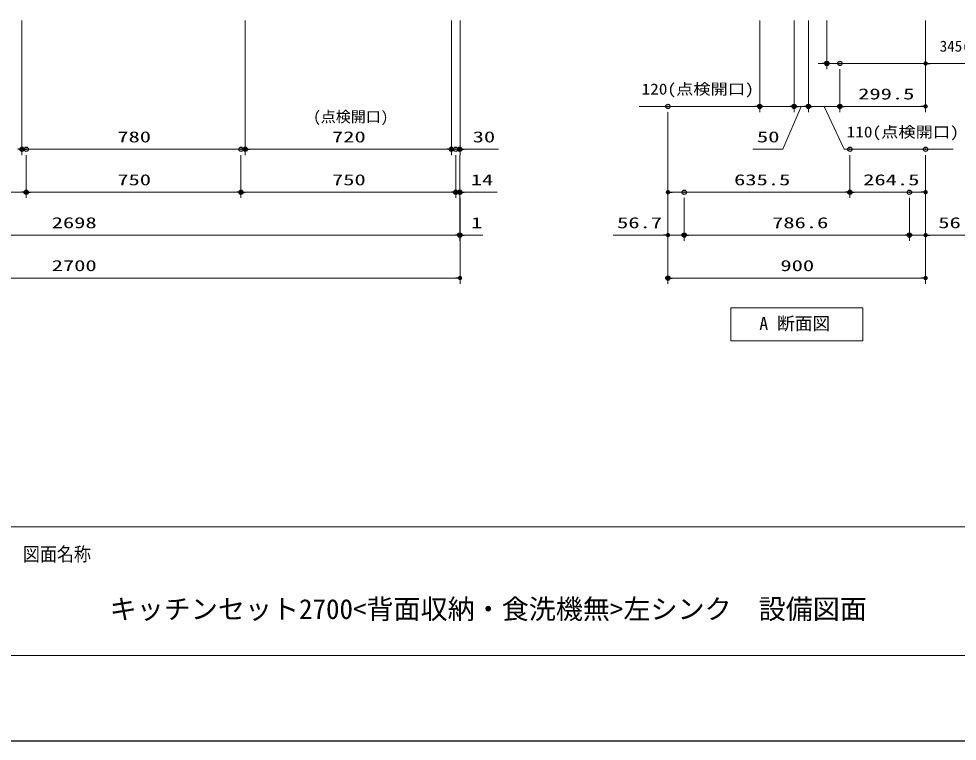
# Model space of a CAD drawing. Units: millimetres, scale not verified. Extents: x -9797 to 9797, y -4555 to 4555.
# Drawn here: x -6565 to -3287, y -4455 to -1930 of the extents above; entities that cross this region are included whole.
import ezdxf
from ezdxf.enums import TextEntityAlignment as Align

# ---------------------------------------------------------------- set-up
doc = ezdxf.new("R2010")
doc.units = ezdxf.units.MM
doc.header["$LTSCALE"] = 30
doc.header["$PDMODE"] = 32
doc.header["$PDSIZE"] = 15
for name, color, linetype, lineweight in [('0-0_0', 7, 'Continuous', 25), ('0-2_寸法ﾚｲﾔｰ', 30, 'Continuous', 13), ('0-3_DEFPOINTS', 7, 'Continuous', 25), ('0-6_図面枠', 3, 'Continuous', 15)]:
    doc.layers.add(name, color=color, linetype=linetype, lineweight=lineweight)
doc.styles.add('ＭＳ ゴシック', font='')
doc.styles.get('ＭＳ ゴシック').set_extended_font_data('MS Gothic')

# ---------------------------------------------------------------- blocks, each defined once
blk = doc.blocks.new('_DOT')
at = {"layer": '0-0_0', "color": 30}
blk.add_line((-15, 0), (-30, 0), dxfattribs=at)
for points in [[(0, 0), (-15, 0), (-14.88, 1.88)], [(0, 0), (-14.88, -1.88), (-15, 0)], [(0, 0), (-14.88, 1.88), (-14.53, 3.73)], [(0, 0), (-14.53, -3.73), (-14.88, -1.88)], [(0, 0), (-14.53, 3.73), (-13.95, 5.52)], [(0, 0), (-13.95, -5.52), (-14.53, -3.73)], [(0, 0), (-13.95, 5.52), (-13.14, 7.23)], [(0, 0), (-13.14, -7.23), (-13.95, -5.52)], [(0, 0), (-13.14, 7.23), (-12.14, 8.82)], [(0, 0), (-12.14, -8.82), (-13.14, -7.23)], [(0, 0), (-12.14, 8.82), (-10.93, 10.27)], [(0, 0), (-10.93, -10.27), (-12.14, -8.82)], [(0, 0), (-10.93, 10.27), (-9.56, 11.56)], [(0, 0), (-9.56, -11.56), (-10.93, -10.27)], [(0, 0), (-9.56, 11.56), (-8.04, 12.66)], [(0, 0), (-8.04, -12.66), (-9.56, -11.56)], [(0, 0), (-8.04, 12.66), (-6.39, 13.57)], [(0, 0), (-6.39, -13.57), (-8.04, -12.66)], [(0, 0), (-6.39, 13.57), (-4.64, 14.27)], [(0, 0), (-4.64, -14.27), (-6.39, -13.57)], [(0, 0), (-4.64, 14.27), (-2.81, 14.73)], [(0, 0), (-2.81, -14.73), (-4.64, -14.27)], [(0, 0), (-2.81, 14.73), (-0.94, 14.97)], [(0, 0), (-0.94, -14.97), (-2.81, -14.73)], [(0, 0), (-0.94, 14.97), (0.94, 14.97)], [(0, 0), (0.94, -14.97), (-0.94, -14.97)], [(0, 0), (0.94, 14.97), (2.81, 14.73)], [(0, 0), (2.81, 14.73), (4.64, 14.27)], [(0, 0), (4.64, 14.27), (6.39, 13.57)], [(0, 0), (6.39, 13.57), (8.04, 12.66)], [(0, 0), (8.04, 12.66), (9.56, 11.56)], [(0, 0), (9.56, 11.56), (10.93, 10.27)], [(0, 0), (10.93, 10.27), (12.14, 8.82)], [(0, 0), (12.14, 8.82), (13.14, 7.23)], [(0, 0), (13.14, 7.23), (13.95, 5.52)], [(0, 0), (13.95, 5.52), (14.53, 3.73)], [(0, 0), (14.53, 3.73), (14.88, 1.88)], [(0, 0), (14.88, 1.88), (15, 0)], [(0, 0), (2.81, -14.73), (0.94, -14.97)], [(0, 0), (4.64, -14.27), (2.81, -14.73)], [(0, 0), (6.39, -13.57), (4.64, -14.27)], [(0, 0), (8.04, -12.66), (6.39, -13.57)], [(0, 0), (9.56, -11.56), (8.04, -12.66)], [(0, 0), (10.93, -10.27), (9.56, -11.56)], [(0, 0), (12.14, -8.82), (10.93, -10.27)], [(0, 0), (13.14, -7.23), (12.14, -8.82)], [(0, 0), (13.95, -5.52), (13.14, -7.23)], [(0, 0), (14.53, -3.73), (13.95, -5.52)], [(0, 0), (14.88, -1.88), (14.53, -3.73)], [(0, 0), (15, 0), (14.88, -1.88)]]:
    blk.add_solid(points, dxfattribs=at)
blk = doc.blocks.new('Adanmenzu')
at = {"layer": '0-6_図面枠'}
blk.add_lwpolyline([(0, 3455.1), (13844.8, 3455.1), (13844.8, 0), (0, 0)], close=True, dxfattribs=at)
at = {"layer": '0-6_図面枠', "style": 'ＭＳ ゴシック'}
blk.add_text('A 断面図', height=1364, dxfattribs=at).set_placement((2996.7, 722.4), align=Align.BOTTOM_LEFT)

msp = doc.modelspace()

# ---------------------------------------------------------------- linework, layer by layer
at = {"layer": '0-2_寸法ﾚｲﾔｰ'}
for p, q in [((-6553.56, -1935.93), (-6553.56, -2405.93)), ((-6553.56, -1935.93), (-6553.56, -2405.93)), ((-5773.56, -1935.93), (-5773.56, -2405.93)), ((-5773.56, -1935.93), (-5773.56, -2405.93)), ((-5053.56, -1935.93), (-5053.56, -2405.93)), ((-5053.56, -1935.93), (-5053.56, -2405.93)), ((-5023.56, -1935.93), (-5023.56, -2405.93)), ((-3976.73, -1935.93), (-3976.73, -2255.93)), ((-3856.73, -1935.93), (-3856.73, -2255.93)), ((-3856.73, -1935.93), (-3856.73, -2255.93)), ((-3806.73, -1935.93), (-3806.73, -2255.93)), ((-3806.73, -1935.93), (-3806.73, -2255.93)), ((-3742.23, -1935.93), (-3742.23, -2105.93)), ((-3397.23, -1935.93), (-3397.23, -2105.93)), ((-3397.23, -1935.93), (-3397.23, -2255.93)), ((-3757.23, -2085.93), (-3772.23, -2085.93)), ((-3397.23, -2085.93), (-3742.23, -2085.93)), ((-3397.23, -2085.93), (-2639.95, -2085.93)), ((-3382.23, -2085.93), (-3367.23, -2085.93)), ((-3696.73, -2105.93), (-3696.73, -2255.93)), ((-3696.73, -2105.93), (-3696.73, -2255.93)), ((-3976.73, -2235.93), (-4397.97, -2235.93)), ((-4297.23, -2255.93), (-4297.23, -2855.93)), ((-4297.23, -2255.93), (-4297.23, -2705.93)), ((-4297.23, -2255.93), (-4297.23, -2555.93)), ((-3991.73, -2235.93), (-4006.73, -2235.93)), ((-3856.73, -2235.93), (-3976.73, -2235.93)), ((-3871.73, -2235.93), (-3886.73, -2235.93)), ((-3806.73, -2235.93), (-3856.73, -2235.93)), ((-3841.73, -2235.93), (-3826.73, -2235.93)), ((-3821.73, -2235.93), (-3836.73, -2235.93)), ((-3696.73, -2235.93), (-3806.73, -2235.93)), ((-3791.73, -2235.93), (-3776.73, -2235.93)), ((-3681.73, -2235.93), (-3666.73, -2235.93)), ((-3412.23, -2235.93), (-3681.73, -2235.93)), ((-5788.56, -2385.93), (-6538.56, -2385.93)), ((-5068.56, -2385.93), (-5758.56, -2385.93)), ((-5068.56, -2385.93), (-5083.56, -2385.93)), ((-5023.56, -2385.93), (-5053.56, -2385.93)), ((-5023.56, -2385.93), (-4888.8, -2385.93)), ((-5008.56, -2385.93), (-4993.56, -2385.93)), ((-6538.56, -2405.93), (-6538.56, -2555.93)), ((-6538.56, -2405.93), (-6538.56, -2555.93)), ((-5788.56, -2405.93), (-5788.56, -2555.93)), ((-5788.56, -2405.93), (-5788.56, -2555.93)), ((-5038.56, -2405.93), (-5038.56, -2555.93)), ((-5038.56, -2405.93), (-5038.56, -2555.93)), ((-5024.56, -2405.93), (-5024.56, -2555.93)), ((-3661.73, -2405.93), (-3661.73, -2555.93)), ((-3661.73, -2405.93), (-3661.73, -2555.93)), ((-3397.23, -2405.93), (-3397.23, -2855.93)), ((-3397.23, -2405.93), (-3397.23, -2705.93)), ((-3397.23, -2405.93), (-3397.23, -2555.93)), ((-7693.56, -2535.93), (-6553.56, -2535.93)), ((-5803.56, -2535.93), (-6523.56, -2535.93)), ((-5053.56, -2535.93), (-5773.56, -2535.93)), ((-5053.56, -2535.93), (-5068.56, -2535.93)), ((-5024.56, -2535.93), (-5038.56, -2535.93)), ((-5024.56, -2535.93), (-4893.56, -2535.93)), ((-5024.56, -2555.93), (-5024.56, -2705.93)), ((-5024.56, -2555.93), (-5024.56, -2705.93)), ((-5023.56, -2555.93), (-5023.56, -2855.93)), ((-5023.56, -2555.93), (-5023.56, -2705.93)), ((-5009.56, -2535.93), (-4994.56, -2535.93)), ((-4282.23, -2535.93), (-3676.73, -2535.93)), ((-4240.53, -2555.93), (-4240.53, -2705.93)), ((-4240.53, -2555.93), (-4240.53, -2705.93)), ((-3412.23, -2535.93), (-3646.73, -2535.93)), ((-3453.93, -2555.93), (-3453.93, -2705.93)), ((-3453.93, -2555.93), (-3453.93, -2705.93)), ((-7707.56, -2685.93), (-5039.56, -2685.93)), ((-5039.56, -2685.93), (-5054.56, -2685.93)), ((-5024.56, -2685.93), (-5023.56, -2685.93)), ((-5023.56, -2685.93), (-4944.04, -2685.93)), ((-5008.56, -2685.93), (-4993.56, -2685.93)), ((-4297.23, -2685.93), (-4489.14, -2685.93)), ((-4312.23, -2685.93), (-4327.23, -2685.93)), ((-4297.23, -2685.93), (-4240.53, -2685.93)), ((-4225.53, -2685.93), (-3468.93, -2685.93)), ((-4225.53, -2685.93), (-4210.53, -2685.93)), ((-3468.93, -2685.93), (-3483.93, -2685.93)), ((-3397.23, -2685.93), (-3453.93, -2685.93)), ((-3397.23, -2685.93), (-3205.33, -2685.93)), ((-3382.23, -2685.93), (-3367.23, -2685.93)), ((-5038.56, -2835.93), (-7708.56, -2835.93)), ((-3412.23, -2835.93), (-4282.23, -2835.93))]:
    msp.add_line(p, q, dxfattribs=at)
for points in [[(-4000.51, -2385.93), (-3895.75, -2385.93), (-3831.73, -2235.93)], [(-3301.16, -2385.93), (-3681.73, -2385.93), (-3751.73, -2235.93)]]:
    msp.add_lwpolyline(points, dxfattribs=at)
at = {"layer": '0-3_DEFPOINTS'}
msp.add_line((2902.77, -4455), (-9697.23, -4455), dxfattribs=at)
for p in [(-3742.23, -2085.93), (-3696.73, -2085.93), (-3696.73, -2085.93), (-4297.23, -2235.93), (-4297.23, -2235.93), (-3976.73, -2235.93), (-3856.73, -2235.93), (-3806.73, -2235.93), (-3696.73, -2235.93), (-6553.56, -2385.93), (-6553.56, -2385.93), (-6538.56, -2385.93), (-5788.56, -2385.93), (-5788.56, -2385.93), (-5773.56, -2385.93), (-5053.56, -2385.93), (-5038.56, -2385.93), (-5024.56, -2385.93), (-3661.73, -2385.93), (-3661.73, -2385.93), (-3397.23, -2385.93), (-3397.23, -2385.93), (-6538.56, -2535.93), (-6538.56, -2535.93), (-5788.56, -2535.93), (-5038.56, -2535.93), (-5024.56, -2535.93), (-5023.56, -2535.93), (-4240.53, -2535.93), (-3661.73, -2535.93), (-3661.73, -2535.93), (-3453.93, -2535.93), (-5024.56, -2685.93), (-5023.56, -2685.93), (-4240.53, -2685.93), (-3453.93, -2685.93), (-4297.23, -2835.93)]:
    msp.add_point(p, dxfattribs=at)
at = {"layer": '0-6_図面枠'}
msp.add_line((-9397.23, -3705), (2602.77, -3705), dxfattribs=at)
msp.add_lwpolyline([(-9397.23, -4155), (2602.77, -4155), (2602.77, 4155), (-9397.23, 4155)], close=True, dxfattribs=at)

# ---------------------------------------------------------------- block references
at = {"layer": '0-0_0', "xscale": 0.03333333, "yscale": 0.03333333}
msp.add_blockref('Adanmenzu', (-4077.98, -3055.2), dxfattribs=at)
at = {"layer": '0-2_寸法ﾚｲﾔｰ', "xscale": 0.5, "yscale": 0.5}
for p in [(-3742.23, -2085.93), (-3976.73, -2235.93), (-3856.73, -2235.93), (-3806.73, -2235.93), (-3397.23, -2235.93), (-6553.56, -2385.93), (-5773.56, -2385.93), (-5053.56, -2385.93), (-5053.56, -2385.93), (-6538.56, -2535.93), (-5788.56, -2535.93), (-5038.56, -2535.93), (-5038.56, -2535.93), (-3661.73, -2535.93), (-3397.23, -2535.93), (-5024.56, -2685.93), (-5024.56, -2685.93), (-4297.23, -2685.93), (-3453.93, -2685.93), (-3453.93, -2685.93), (-5023.56, -2835.93), (-3397.23, -2835.93)]:
    msp.add_blockref('_DOT', p, dxfattribs=at)
at = {"layer": '0-2_寸法ﾚｲﾔｰ', "xscale": 0.5, "yscale": 0.5, "rotation": 180}
for p in [(-3397.23, -2085.93), (-3856.73, -2235.93), (-3806.73, -2235.93), (-3696.73, -2235.93), (-3696.73, -2235.93), (-6553.56, -2385.93), (-5773.56, -2385.93), (-5023.56, -2385.93), (-6538.56, -2535.93), (-5788.56, -2535.93), (-5024.56, -2535.93), (-4297.23, -2535.93), (-3661.73, -2535.93), (-5023.56, -2685.93), (-4240.53, -2685.93), (-4240.53, -2685.93), (-3397.23, -2685.93), (-4297.23, -2835.93)]:
    msp.add_blockref('_DOT', p, dxfattribs=at)

# ---------------------------------------------------------------- texts
at = {"layer": '0-2_寸法ﾚｲﾔｰ', "style": 'ＭＳ ゴシック'}
for s, p in [('345(床給湯・給水・排水位置)', (-3347.95, -2056.19)), ('(点検開口)', (-5536.23, -2302.85))]:
    msp.add_text(s, height=38.48, dxfattribs=at).set_placement(p, align=Align.BOTTOM_LEFT)
for s, width, p in [('120(点検開口)', 1.15, (-4389.4, -2206.19)), ('299.5', 1.5, (-3632.69, -2223.33)), ('780', 1.5, (-6220.7, -2373.33)), ('720', 1.5, (-5470.7, -2373.33)), ('30', 1.5, (-4979.28, -2373.33)), ('50', 1.5, (-3986.23, -2373.33)), ('110(点検開口)', 1.15, (-3673.16, -2356.19)), ('750', 1.5, (-6220.7, -2523.33)), ('750', 1.5, (-5470.7, -2523.33)), ('14', 1.5, (-4985.94, -2523.33)), ('635.5', 1.5, (-4066.15, -2523.33)), ('264.5', 1.5, (-3615.19, -2523.33)), ('2698', 1.5, (-6449.75, -2673.33)), ('1', 1.5, (-4984.99, -2673.33)), ('56.7', 1.5, (-4474.85, -2673.33)), ('786.6', 1.5, (-3933.45, -2673.33)), ('56.7', 1.5, (-3352.95, -2673.33)), ('2700', 1.5, (-6449.75, -2823.33)), ('900', 1.5, (-3904.37, -2823.33))]:
    msp.add_text(s, height=38.49, dxfattribs=dict(at, width=width)).set_placement(p, align=Align.BOTTOM_LEFT)
at = {"layer": '0-6_図面枠', "style": 'ＭＳ ゴシック', "width": 0.9}
msp.add_text('図面名称', height=48.39, dxfattribs=at).set_placement((-6550.26, -3839.73), align=Align.BOTTOM_LEFT)
at = {"layer": '0-6_図面枠', "style": 'ＭＳ ゴシック'}
msp.add_text('キッチンセット2700<背面収納・食洗機無>左シンク\u3000設備図面 ', height=69.27, dxfattribs=at).set_placement((-6247.23, -4048.32), align=Align.BOTTOM_LEFT)

doc.saveas('drawing.dxf')
